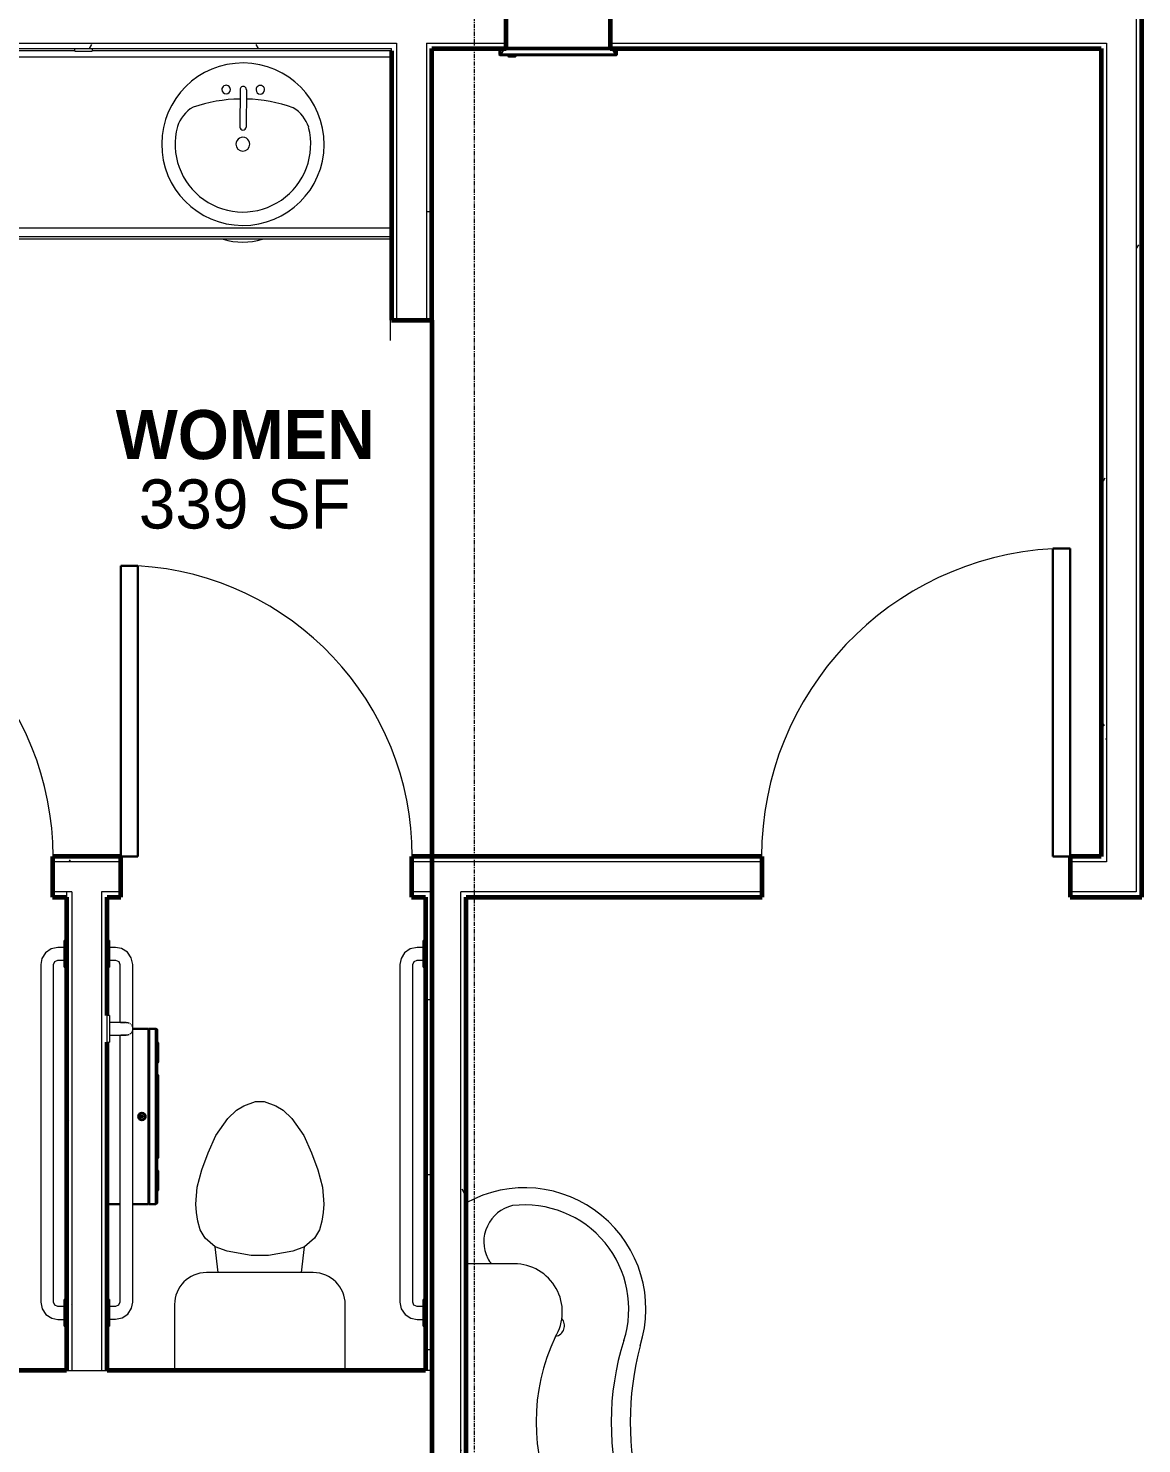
# Model space of a CAD drawing. Header units: inches. Extents: x 30 to 2293, y -1876 to -115.
# Drawn here: x 988.2 to 1118.4, y -512.8 to -347.2 of the extents above; entities that cross this region are included whole.
import ezdxf

# ---------------------------------------------------------------- set-up
doc = ezdxf.new("R2010")
doc.units = ezdxf.units.IN
doc.header["$MEASUREMENT"] = 0
doc.linetypes.add('Grid Line 1_2_', pattern=[0.875, 0.5, -0.125, 0.125, -0.125])
for name, color, linetype, lineweight in [('A-AREA-IDEN', 2, 'Continuous', 9), ('A-DETL-THIN', 151, 'Continuous', 9), ('A-DETL-WIDE', 214, 'Continuous', 60), ('A-DOOR', 31, 'Continuous', 18), ('A-WALL', 113, 'Continuous', 18), ('A-WALL-PATT', 111, 'Continuous', 60), ('I-WALL', 2, 'Continuous', 18), ('P-SANR-FIXT', 6, 'Continuous', 9), ('Q-CASE', 31, 'Continuous', 9), ('Q-SPCQ', 91, 'Continuous', 9), ('S-GRID', 1, 'Continuous', 9)]:
    doc.layers.add(name, color=color, linetype=linetype, lineweight=lineweight)
doc.styles.add('Century Gothic', font='GOTHIC.TTF', dxfattribs={"height": 5.748447})
doc.styles.add('Century Gothic_B', font='GOTHICB.TTF', dxfattribs={"height": 5.744479})
pattern_1 = [(0, (0, 0), (20.48, 5.12), [0.845, -14.515, 0.845, -14.515, -81.92]), (0, (0, 0), (20.48, 5.12), [-30.72, 0.845, -29.875, 0.845, -14.515, -35.84]), (0, (0, 0), (20.48, 5.12), [-76.8, 0.845, -9.395, 0.845, -24.755]), (120, (7.68, 2.56), (-14.67405, 15.1762), [0.845, -14.515, 0.845, -14.515, -81.92]), (120, (7.68, 2.56), (-14.67405, 15.1762), [-30.72, 0.845, -29.875, 0.845, -14.515, -35.84]), (120, (7.68, 2.56), (-14.67405, 15.1762), [-76.8, 0.845, -9.395, 0.845, -24.755]), (240, (10.24, 12.8), (-5.80595, -20.2962), [0.845, -14.515, 0.845, -14.515, -81.92]), (240, (10.24, 12.8), (-5.80595, -20.2962), [-30.72, 0.845, -29.875, 0.845, -14.515, -35.84]), (240, (10.24, 12.8), (-5.80595, -20.2962), [-76.8, 0.845, -9.395, 0.845, -24.755])]

# ---------------------------------------------------------------- blocks, each defined once
blk = doc.blocks.new('Open Source Metal Building_Exterior_rvt-1-Floor Plan - Office Annex')
at = {"layer": 'S-GRID', "linetype": 'Grid Line 1_2_'}
blk.add_line((1040.31, -114.83), (1040.31, -1843.89), dxfattribs=at)
blk = doc.blocks.new('Single-Flush - 36_ x 84_-340239-Floor Plan - Office Annex')
at = {"layer": 'A-DOOR', "lineweight": 30}
for p, q in [((16, 2.37), (16, 38.39)), ((18, 38.39), (16, 38.39)), ((18, 2.37), (18, 38.39)), ((18, 2.37), (16, 2.37))]:
    blk.add_line(p, q, dxfattribs=at)
at = {"layer": 'A-DOOR', "lineweight": 9}
blk.add_arc((18, 2.37), 36.07, 93.1789, 180, dxfattribs=at)
blk = doc.blocks.new('Single-Flush - 34_ x 80_-711713-Floor Plan - Office Annex')
at = {"layer": 'A-DOOR', "lineweight": 30}
for p, q in [((15, -2.37), (15, -36.38)), ((17, -2.37), (15, -2.37)), ((17, -2.37), (17, -36.38)), ((17, -36.38), (15, -36.38))]:
    blk.add_line(p, q, dxfattribs=at)
at = {"layer": 'A-DOOR', "lineweight": 9}
blk.add_arc((17, -2.37), 34.07, 180, 266.6343, dxfattribs=at)
blk = doc.blocks.new('AquaWave-Lavatory-2_Station-Willoughby-WAW-2322 - AquaWave-Lavatory-2_Station-Willoughby-WAW-2322-485928-Floor Plan - Office Annex')
at = {"layer": 'P-SANR-FIXT'}
for p, q in [((1044.98, -491.71), (1039.36, -491.71)), ((1039.36, -528.71), (1044.98, -528.71))]:
    blk.add_line(p, q, dxfattribs=at)
for centre, radius, start, end in [((1046.2, -497.01), 14.18, 342.3338, 118.8422), ((1045.79, -489.16), 4.37, 103.3234, 206.3532), ((1046.2, -497.01), 12.18, 342.3338, 96.6847), ((1043.67, -490.21), 2, 206.3532, 228.867), ((1044.98, -497.34), 5.62, 328.3158, 90), ((1049.61, -498.96), 1.25, 279.8056, 42.6073), ((1070.63, -510.21), 23.1, 154.5641, 205.4359), ((1087.66, -510.21), 31.34, 162.3338, 197.6662), ((1093.18, -510.21), 34.64, 165.1046, 194.8954), ((1046.2, -523.42), 14.18, 241.1578, 17.6662), ((1046.2, -523.42), 12.18, 263.3153, 17.6662), ((1044.98, -523.09), 5.62, 270, 31.6842), ((1049.61, -521.46), 1.25, 317.3927, 80.1944), ((1045.79, -531.26), 4.37, 153.6468, 256.6766), ((1043.67, -530.21), 2, 131.133, 153.6468)]:
    blk.add_arc(centre, radius, start, end, dxfattribs=at)
blk = doc.blocks.new('Sink Vanity-Round - 19_ x 19_-598557-Floor Plan - Office Annex')
at = {"layer": 'P-SANR-FIXT'}
for p, q in [((3.43, -9.73), (3.43, -5.36)), ((4.18, -9.73), (4.18, -5.36))]:
    blk.add_line(p, q, dxfattribs=at)
for centre, radius, start, end in [((3.81, -3.35), 9.5, 90, 270), ((3.81, -3.35), 9.5, 270, 90), ((3.81, -3.35), 7.93, 345.3071, 194.6929), ((3.81, -3.35), 0.812, 0, 180), ((3.81, -3.35), 0.812, 180, 0), ((0.05, -4.11), 4.12, 197.8096, 239.2073), ((3.81, -5.36), 0.375, 0, 180), ((7.56, -4.11), 4.12, 300.7927, 342.1904), ((3.81, 9.17), 17.81, 250.7914, 268.7933), ((3.81, 9.17), 17.81, 271.2067, 289.2086), ((1.81, -9.73), 0.5, 0, 180), ((1.81, -9.73), 0.5, 180, 0), ((3.81, -9.73), 0.375, 180, 0), ((5.81, -9.73), 0.5, 0, 180), ((5.81, -9.73), 0.5, 180, 0)]:
    blk.add_arc(centre, radius, start, end, dxfattribs=at)
blk = doc.blocks.new('Toilet-Domestic-3D - Toilet-Domestic-3D-V12-Floor Plan - Office Annex')
at = {"layer": 'P-SANR-FIXT'}
for p, q in [((-1.87, 11.5), (-0.5, 12)), ((-0.5, 12), (0.5, 12)), ((0.5, 12), (1.87, 11.5)), ((-5.13, 8), (-3.74, 10)), ((-3.74, 10), (-2.74, 11)), ((-2.74, 11), (-1.87, 11.5)), ((1.87, 11.5), (2.74, 11)), ((2.74, 11), (3.74, 10)), ((3.74, 10), (5.13, 8)), ((-6.06, 6), (-5.13, 8)), ((5.13, 8), (6.06, 6)), ((-6.79, 4), (-6.06, 6)), ((6.06, 6), (6.79, 4)), ((-7.33, 1.99), (-6.79, 4)), ((6.79, 4), (7.33, 1.99)), ((-7.5, 0), (-7.33, 1.99)), ((7.33, 1.99), (7.5, 0)), ((-7.41, -1), (-7.5, 0)), ((-7.24, -2), (-7.41, -1)), ((7.41, -1), (7.24, -2)), ((7.5, 0), (7.41, -1)), ((-6.97, -3), (-7.24, -2)), ((-6.4, -4), (-6.97, -3)), ((6.97, -3), (6.4, -4)), ((7.24, -2), (6.97, -3)), ((-5.21, -5), (-6.4, -4)), ((6.4, -4), (5.21, -5)), ((-3.84, -5.5), (-5.21, -5)), ((-4.86, -8.02), (-5.21, -5)), ((-1, -6), (-3.84, -5.5)), ((1, -6), (-1, -6)), ((3.84, -5.5), (1, -6)), ((5.21, -5), (3.84, -5.5)), ((4.86, -8.02), (5.21, -5)), ((6.25, -8.02), (-6.25, -8.02)), ((-9.98, -11.75), (-9.98, -19.48)), ((9.98, -19.48), (9.98, -11.75))]:
    blk.add_line(p, q, dxfattribs=at)
for centre, start, end in [((-6.25, -11.75), 90, 180), ((6.25, -11.75), 0, 90)]:
    blk.add_arc(centre, 3.73, start, end, dxfattribs=at)
blk = doc.blocks.new('817_Grab_Bars - 8170-001420-V9-Floor Plan - Office Annex')
at = {"layer": 'Q-SPCQ'}
for p, q in [((1749.66, -708.52), (1748.94, -708.52)), ((1749.94, -707.7), (1749.66, -707.7)), ((1749.66, -709.27), (1749.66, -707.7)), ((1748.94, -710.02), (1749.66, -710.02)), ((1749.66, -710.83), (1749.66, -709.27)), ((1746.94, -710.52), (1746.94, -750.02)), ((1748.44, -750.02), (1748.44, -710.52)), ((1749.66, -710.83), (1749.94, -710.83)), ((1749.94, -749.7), (1749.66, -749.7)), ((1749.66, -751.27), (1749.66, -749.7)), ((1749.66, -750.52), (1748.94, -750.52)), ((1749.66, -752.83), (1749.66, -751.27)), ((1748.94, -752.02), (1749.66, -752.02)), ((1749.66, -752.83), (1749.94, -752.83))]:
    blk.add_line(p, q, dxfattribs=at)
at = {"layer": 'Q-SPCQ', "flags": 128}
for points in [[(1748.94, -708.52), (1748.15, -708.68), (1747.49, -709.13), (1747.07, -709.81), (1746.94, -710.52)], [(1748.44, -710.52), (1748.59, -710.15), (1748.94, -710.02)], [(1746.94, -750.02), (1747.1, -750.8), (1747.55, -751.46), (1748.23, -751.89), (1748.94, -752.02)], [(1748.94, -750.52), (1748.58, -750.36), (1748.44, -750.02)]]:
    blk.add_lwpolyline(points, dxfattribs=at)
blk = doc.blocks.new('817_Grab_Bars - 8170-001420-V18-Floor Plan - Office Annex')
at = {"layer": 'Q-SPCQ'}
for p, q in [((997.64, -453.9), (997.36, -453.9)), ((997.64, -453.9), (997.64, -455.46)), ((998.36, -454.71), (997.64, -454.71)), ((997.64, -455.46), (997.64, -457.02)), ((997.64, -456.21), (998.36, -456.21)), ((998.86, -456.71), (998.86, -463.49)), ((1000.36, -496.21), (1000.36, -456.71)), ((997.36, -457.02), (997.64, -457.02)), ((998.86, -464.98), (998.86, -496.21)), ((997.64, -495.9), (997.36, -495.9)), ((997.64, -495.9), (997.64, -497.46)), ((998.36, -496.71), (997.64, -496.71)), ((997.64, -497.46), (997.64, -499.02)), ((997.64, -498.21), (998.36, -498.21)), ((997.36, -499.02), (997.64, -499.02))]:
    blk.add_line(p, q, dxfattribs=at)
at = {"layer": 'Q-SPCQ', "flags": 128}
for points in [[(1000.36, -456.71), (1000.2, -455.93), (999.74, -455.27), (999.07, -454.84), (998.36, -454.71)], [(998.36, -456.21), (998.72, -456.36), (998.86, -456.71)], [(998.36, -498.21), (999.14, -498.05), (999.8, -497.59), (1000.23, -496.92), (1000.36, -496.21)], [(998.86, -496.21), (998.71, -496.57), (998.36, -496.71)]]:
    blk.add_lwpolyline(points, dxfattribs=at)
blk = doc.blocks.new('Dispenser-Toilet_Tissue-Frost_Products_LTD_-Jumbo-169 - Steel-Brushed-Stainless_Steel-V14-Floor Plan - Office Annex')
at = {"layer": 'Q-SPCQ', "lineweight": 30}
for p, q in [((770.2, -464.24), (768.36, -464.24)), ((770.2, -464.24), (770.2, -484.73)), ((770.26, -484.68), (770.26, -464.3)), ((770.29, -464.3), (770.26, -464.3)), ((771.06, -464.24), (770.29, -464.24)), ((770.29, -464.24), (770.29, -464.3)), ((770.29, -464.3), (770.29, -484.68)), ((771.06, -484.73), (771.06, -464.24)), ((771.22, -465.75), (771.22, -464.4)), ((771.22, -483.22), (771.22, -465.75)), ((771.32, -468.08), (771.32, -465.91)), ((771.22, -469.55), (771.22, -468.24)), ((771.32, -479.24), (771.32, -469.73)), ((769.26, -474.44), (769.26, -474.53)), ((769.6, -474.44), (769.26, -474.44)), ((769.26, -474.53), (769.6, -474.53)), ((769.6, -474.53), (769.6, -474.44)), ((771.22, -480.73), (771.22, -479.42)), ((771.32, -483.06), (771.32, -480.89)), ((771.22, -484.58), (771.22, -483.22)), ((765.36, -484.73), (766.86, -484.73)), ((768.36, -484.73), (770.2, -484.73)), ((770.26, -484.68), (770.29, -484.68)), ((770.29, -484.68), (770.29, -484.73)), ((770.29, -484.73), (771.06, -484.73))]:
    blk.add_line(p, q, dxfattribs=at)
for radius in [0.437, 0.357]:
    blk.add_circle((769.44, -474.49), radius, dxfattribs=at)
for centre, radius, start, end in [((770.2, -464.3), 0.06, 0, 90), ((771.06, -464.4), 0.16, 0, 90), ((771.14, -465.91), 0.18, 0, 63.6122), ((771.2, -467.46), 0.118, 10.8116, 82.3569), ((771.17, -467.46), 0.151, 289.6341, 357.321), ((771.17, -467.48), 0.151, 289.6341, 356.8331), ((771.14, -467.49), 0.18, 296.3878, 0), ((771.2, -468.06), 0.119, 10.0401, 81.5195), ((771.17, -468.06), 0.151, 289.6341, 357.321), ((771.17, -468.07), 0.151, 289.6341, 357.321), ((771.14, -468.08), 0.18, 296.3878, 0), ((771.1, -469.73), 0.22, 0, 56.9443), ((771.1, -479.24), 0.22, 303.0557, 0), ((771.14, -480.89), 0.18, 0, 63.6122), ((771.17, -480.9), 0.151, 2.679, 70.3659), ((771.17, -480.91), 0.151, 2.679, 70.3659), ((771.2, -480.91), 0.119, 278.4805, 349.9599), ((771.14, -481.48), 0.18, 0, 63.6084), ((771.17, -481.49), 0.151, 3.1667, 70.3726), ((771.17, -481.51), 0.151, 2.679, 70.3653), ((771.2, -481.51), 0.118, 277.6431, 349.1884), ((771.14, -483.06), 0.18, 296.3878, 0), ((770.2, -484.67), 0.0601, 270, 357.3185), ((771.06, -484.57), 0.16, 270, 359.0019)]:
    blk.add_arc(centre, radius, start, end, dxfattribs=at)
blk = doc.blocks.new('817_Grab_Bars - 8170-001180-V22-Floor Plan - Office Annex')
at = {"layer": 'Q-SPCQ'}
for p, q in [((831.89, -554.62), (831.61, -554.62)), ((831.61, -557.75), (831.61, -554.62)), ((831.89, -554.62), (831.89, -557.75)), ((832.61, -555.44), (831.89, -555.44)), ((831.61, -557.75), (831.89, -557.75)), ((831.89, -556.94), (832.61, -556.94))]:
    blk.add_line(p, q, dxfattribs=at)
at = {"layer": 'Q-SPCQ', "flags": 128}
for points in [[(833.86, -555.44), (833.86, -555.44), (833.86, -555.44), (833.85, -555.44), (833.84, -555.44), (833.83, -555.44), (833.82, -555.44), (833.81, -555.44), (833.8, -555.44), (833.78, -555.44), (833.76, -555.44), (833.74, -555.44), (833.72, -555.44), (833.69, -555.44), (833.67, -555.44), (833.64, -555.44), (833.61, -555.44), (833.58, -555.44), (833.55, -555.44), (833.52, -555.44), (833.48, -555.44), (833.44, -555.44), (833.41, -555.44), (833.37, -555.44), (833.33, -555.44), (833.28, -555.44), (833.24, -555.44), (833.2, -555.44), (833.15, -555.44), (833.11, -555.44), (833.06, -555.44), (833.02, -555.44), (832.97, -555.44), (832.92, -555.44), (832.87, -555.44), (832.82, -555.44), (832.77, -555.44), (832.72, -555.44), (832.67, -555.44), (832.62, -555.44), (832.61, -555.44)], [(833.19, -555.44), (833.23, -555.44), (833.27, -555.44), (833.32, -555.44), (833.36, -555.44), (833.4, -555.44), (833.43, -555.44), (833.47, -555.44), (833.51, -555.44), (833.54, -555.44), (833.57, -555.44), (833.6, -555.44), (833.63, -555.44), (833.66, -555.44), (833.69, -555.44), (833.71, -555.44)], [(833.77, -555.44), (833.79, -555.44), (833.81, -555.44), (833.82, -555.44), (833.83, -555.44), (833.84, -555.44), (833.85, -555.44), (833.85, -555.44), (833.86, -555.44), (833.86, -555.44), (833.86, -555.44)], [(833.86, -555.44), (833.89, -555.44), (833.92, -555.44), (833.95, -555.44), (833.98, -555.45), (834.01, -555.45), (834.04, -555.46), (834.07, -555.47), (834.1, -555.48), (834.12, -555.49), (834.15, -555.5), (834.18, -555.51)], [(834.28, -555.57), (834.31, -555.59), (834.33, -555.6), (834.35, -555.62)], [(834.44, -555.71), (834.46, -555.73), (834.47, -555.76)], [(834.53, -555.86), (834.55, -555.89), (834.56, -555.92), (834.57, -555.94)], [(834.59, -556.03), (834.6, -556.06), (834.6, -556.09), (834.61, -556.12), (834.61, -556.15), (834.61, -556.18)], [(834.61, -556.19), (834.61, -556.22), (834.61, -556.25), (834.6, -556.28), (834.6, -556.31), (834.59, -556.34)], [(832.61, -556.94), (832.66, -556.94), (832.71, -556.94), (832.76, -556.94), (832.81, -556.94), (832.86, -556.94), (832.91, -556.94), (832.95, -556.94), (833, -556.94), (833.05, -556.94), (833.1, -556.94), (833.14, -556.94), (833.19, -556.94), (833.23, -556.94), (833.27, -556.94), (833.32, -556.94), (833.36, -556.94), (833.4, -556.94), (833.43, -556.94), (833.47, -556.94), (833.51, -556.94), (833.54, -556.94), (833.57, -556.94), (833.6, -556.94), (833.63, -556.94), (833.66, -556.94), (833.69, -556.94), (833.71, -556.94), (833.73, -556.94), (833.76, -556.94), (833.77, -556.94), (833.79, -556.94), (833.81, -556.94), (833.82, -556.94), (833.83, -556.94), (833.84, -556.94), (833.85, -556.94), (833.85, -556.94), (833.86, -556.94), (833.86, -556.94), (833.86, -556.94)], [(833.86, -556.94), (833.86, -556.94), (833.86, -556.94), (833.85, -556.94), (833.84, -556.94), (833.83, -556.94), (833.82, -556.94), (833.81, -556.94), (833.8, -556.94), (833.78, -556.94), (833.76, -556.94), (833.74, -556.94), (833.72, -556.94), (833.69, -556.94), (833.67, -556.94), (833.64, -556.94), (833.61, -556.94), (833.58, -556.94), (833.55, -556.94), (833.52, -556.94), (833.48, -556.94), (833.44, -556.94), (833.41, -556.94), (833.37, -556.94), (833.33, -556.94), (833.28, -556.94), (833.24, -556.94)], [(834.19, -556.86), (834.16, -556.87), (834.13, -556.89), (834.1, -556.9), (834.07, -556.91), (834.05, -556.91), (834.02, -556.92), (833.99, -556.93), (833.96, -556.93), (833.93, -556.93), (833.9, -556.94), (833.87, -556.94), (833.86, -556.94)], [(834.36, -556.75), (834.34, -556.77), (834.31, -556.78), (834.29, -556.8), (834.26, -556.82)], [(834.48, -556.61), (834.46, -556.64), (834.44, -556.66), (834.42, -556.68)], [(834.57, -556.42), (834.56, -556.45), (834.55, -556.48), (834.54, -556.51), (834.52, -556.53)]]:
    blk.add_lwpolyline(points, dxfattribs=at)
blk = doc.blocks.new('Bradley-Washroom_Accessories-Mirrors-747_Standard - 60_ x 36_ _ BradEX 2-663032-Floor Plan - Office Annex')
at = {"layer": 'Q-SPCQ'}
for p, q in [((887.01, -670.59), (922.01, -670.59)), ((887.01, -670.59), (887.01, -670.84)), ((922.01, -670.84), (887.01, -670.84)), ((922.01, -670.84), (922.01, -670.55)), ((924.01, -670.55), (922.01, -670.55)), ((924.01, -670.84), (922.01, -670.84)), ((924.01, -670.55), (924.01, -670.84)), ((924.01, -670.59), (994.01, -670.59)), ((994.01, -670.84), (924.01, -670.84)), ((994.01, -670.84), (994.01, -670.55)), ((996.01, -670.55), (994.01, -670.55)), ((996.01, -670.84), (994.01, -670.84)), ((996.01, -670.55), (996.01, -670.84)), ((996.01, -670.59), (1031.01, -670.59)), ((1031.01, -670.84), (996.01, -670.84)), ((1031.01, -670.84), (1031.01, -670.59))]:
    blk.add_line(p, q, dxfattribs=at)
blk = doc.blocks.new('Dispenser_Disposal-Paper-Frost_Products_LTD_-Recessed-400A - Steel-Stainless-664721-Floor Plan - Office Annex')
at = {"layer": 'Q-SPCQ', "lineweight": 30}
for p, q in [((1040.06, -670.15), (1039.98, -670.15)), ((1039.98, -670.69), (1039.98, -670.15)), ((1040.06, -670.08), (1040.06, -670.69)), ((1053.66, -670.08), (1040.06, -670.08)), ((1040.06, -670.08), (1051.82, -670.08)), ((1040.06, -670.15), (1040.36, -670.45)), ((1053.73, -670.15), (1040.06, -670.15)), ((1040.36, -670.7), (1040.36, -670.45)), ((1040.36, -670.46), (1040.36, -670.69)), ((1051.82, -669.95), (1052.69, -669.95)), ((1051.82, -670.08), (1051.82, -669.95)), ((1051.84, -669.93), (1052.67, -669.93)), ((1052.69, -669.95), (1052.69, -670.08)), ((1052.69, -670.08), (1053.66, -670.08)), ((1053.36, -670.46), (1053.66, -670.15)), ((1053.36, -670.75), (1053.36, -670.46)), ((1053.66, -670.75), (1053.66, -670.08)), ((1053.73, -670.15), (1053.73, -670.75)), ((1040.03, -670.69), (1039.98, -670.69)), ((1040.36, -670.69), (1040.03, -670.69)), ((1040.03, -670.74), (1040.03, -670.69)), ((1040.59, -670.8), (1040.09, -670.8)), ((1040.09, -670.84), (1040.09, -670.8)), ((1040.11, -670.84), (1040.11, -670.8)), ((1040.15, -670.77), (1040.59, -670.77)), ((1040.41, -670.75), (1053.36, -670.75)), ((1040.59, -670.77), (1040.59, -670.8)), ((1040.59, -670.8), (1040.77, -670.8)), ((1040.76, -670.93), (1040.8, -670.93)), ((1040.8, -670.93), (1040.8, -670.87)), ((1040.83, -670.87), (1040.83, -670.93)), ((1040.83, -676.12), (1040.83, -670.93)), ((1040.83, -670.93), (1052.93, -670.93)), ((1040.86, -670.93), (1040.86, -670.75)), ((1041.47, -670.93), (1041.47, -670.75)), ((1041.53, -670.93), (1041.53, -670.75)), ((1041.67, -670.75), (1041.67, -670.93)), ((1041.7, -670.93), (1041.7, -670.75)), ((1051.92, -670.75), (1051.92, -670.84)), ((1051.92, -670.84), (1052.2, -670.84)), ((1051.95, -670.93), (1051.95, -670.84)), ((1051.98, -670.84), (1051.98, -670.93)), ((1052.48, -670.87), (1052.02, -670.87)), ((1052.2, -670.84), (1052.2, -670.75)), ((1052.53, -670.84), (1052.2, -670.84)), ((1052.6, -670.91), (1052.53, -670.84)), ((1052.58, -670.75), (1052.65, -670.82)), ((1052.85, -670.91), (1052.6, -670.91)), ((1052.65, -670.82), (1052.88, -670.82)), ((1052.82, -670.93), (1052.82, -670.75)), ((1052.85, -670.75), (1052.85, -670.82)), ((1052.85, -670.93), (1052.85, -670.87)), ((1052.86, -676.12), (1052.86, -670.93)), ((1053.73, -670.75), (1052.88, -670.75)), ((1052.88, -670.75), (1052.88, -670.82)), ((1052.89, -670.87), (1052.89, -670.93)), ((1052.89, -670.91), (1052.93, -670.91)), ((1052.92, -670.8), (1053.57, -670.8)), ((1053.57, -670.8), (1053.57, -670.84)), ((1040.76, -676.12), (1040.76, -675.59)), ((1040.83, -676.12), (1040.76, -676.12)), ((1052.86, -676.12), (1040.83, -676.12)), ((1040.83, -676.18), (1040.83, -676.12)), ((1052.86, -676.18), (1040.83, -676.18)), ((1052.93, -676.12), (1052.86, -676.12)), ((1052.86, -676.12), (1052.86, -676.18)), ((1052.93, -675.59), (1052.93, -676.12))]:
    blk.add_line(p, q, dxfattribs=at)
for centre, radius, start, end in [((1040.06, -670.15), 0.0763, 90, 180), ((1051.84, -669.95), 0.02, 90, 180), ((1052.67, -669.95), 0.02, 0, 90), ((1053.66, -670.15), 0.0768, 0, 90), ((1053.66, -670.15), 0.029, 0, 90), ((1040.09, -670.74), 0.0625, 122.4117, 270.0728), ((1040.09, -670.74), 0.0625, 179.8391, 270), ((1040.09, -670.74), 0.0625, 333.896, 53.1301), ((1040.41, -670.7), 0.05, 180, 270), ((1040.77, -670.87), 0.0665, 0, 90), ((1040.77, -670.87), 0.0315, 0, 90.1235), ((1052.1, -670.87), 0.08, 157.9757, 236.654), ((1052.4, -670.87), 0.08, 303.346, 22.0243), ((1052.92, -670.87), 0.0665, 90, 180), ((1052.92, -670.87), 0.0665, 90, 132.1544), ((1052.92, -670.87), 0.0315, 89.8776, 180)]:
    blk.add_arc(centre, radius, start, end, dxfattribs=at)
blk = doc.blocks.new('Counter Top1 - 24_ Depth-699709-Floor Plan - Office Annex')
at = {"layer": 'Q-CASE'}
for p, q in [((96.33, -0.75), (-47.26, -0.75)), ((-47.26, -22), (96.33, -22))]:
    blk.add_line(p, q, dxfattribs=at)
blk = doc.blocks.new('KNEE PROTECTOR2 - KNEE PROTECTOR-701193-Floor Plan - Office Annex')
at = {"layer": 'Q-CASE'}
for p, q in [((79100.33, 8059.55), (79243.92, 8059.55)), ((79100.33, 8058.55), (79243.92, 8058.55))]:
    blk.add_line(p, q, dxfattribs=at)

msp = doc.modelspace()

# ---------------------------------------------------------------- hatches: boundary and pattern name
at = {"layer": 'A-WALL-PATT', "lineweight": 9}
h = msp.add_hatch(dxfattribs=at)
h.set_pattern_fill('FP_1', color=256, style=0, pattern_type=2)
h.set_pattern_definition(pattern_1)
h.paths.add_polyline_path([(1117.73, -448.21), (1118.36, -448.21), (1118.36, -345.46), (1117.73, -345.46), (1117.73, -444.71)], flags=0)
h = msp.add_hatch(dxfattribs=at)
h.set_pattern_fill('FP_1', color=256, style=0, pattern_type=2)
h.set_pattern_definition(pattern_1)
h.paths.add_polyline_path([(773.57, -349.59), (827.48, -349.59), (827.48, -348.96), (764.73, -348.96), (764.73, -349.59), (769.5, -349.59)], flags=0)
h.paths.add_polyline_path([(830.98, -349.59), (882.89, -349.59), (882.89, -348.96), (830.98, -348.96)], flags=0)
h.paths.add_polyline_path([(907.86, -349.59), (1031.23, -349.59), (1031.23, -348.96), (886.39, -348.96), (886.39, -349.59), (887.01, -349.59)], flags=0)
h.paths.add_polyline_path([(1044.04, -349.59), (1044.04, -348.96), (1034.73, -348.96), (1034.73, -349.59), (1038.09, -349.59)], flags=0)
h.paths.add_polyline_path([(1070.65, -349.59), (1114.23, -349.59), (1114.23, -348.96), (1056.21, -348.96), (1056.21, -349.59)], flags=0)
h = msp.add_hatch(dxfattribs=at)
h.set_pattern_fill('FP_1', color=256, style=0, pattern_type=2)
h.set_pattern_definition(pattern_1)
h.paths.add_polyline_path([(1034.73, -381.34), (1035.36, -381.34), (1035.36, -349.59), (1034.73, -349.59), (1034.73, -379.31)], flags=0)
h = msp.add_hatch(dxfattribs=at)
h.set_pattern_fill('FP_1', color=256, style=0, pattern_type=2)
h.set_pattern_definition(pattern_1)
h.paths.add_polyline_path([(1114.23, -444.09), (1114.23, -349.59), (1113.61, -349.59), (1113.61, -444.09)], flags=0)
h = msp.add_hatch(dxfattribs=at)
h.set_pattern_fill('FP_1', color=256, style=0, pattern_type=2)
h.set_pattern_definition(pattern_1)
h.paths.add_polyline_path([(830.98, -444.71), (832.86, -444.71), (832.86, -444.09), (830.98, -444.09)], flags=0)
h.paths.add_polyline_path([(866.86, -444.71), (874.11, -444.71), (874.11, -444.09), (866.86, -444.09)], flags=0)
h.paths.add_polyline_path([(915.36, -444.71), (915.36, -444.09), (908.11, -444.09), (908.11, -444.71)], flags=0)
h.paths.add_polyline_path([(990.98, -444.71), (998.98, -444.71), (998.98, -444.09), (990.98, -444.09)], flags=0)
h.paths.add_polyline_path([(956.98, -444.71), (956.98, -444.09), (949.36, -444.09), (949.36, -444.71)], flags=0)
h.paths.add_polyline_path([(1032.98, -444.71), (1036.98, -444.71), (1036.98, -444.09), (1032.98, -444.09)], flags=0)
h = msp.add_hatch(dxfattribs=at)
h.set_pattern_fill('FP_1', color=256, style=0, pattern_type=2)
h.set_pattern_definition(pattern_1)
h.paths.add_polyline_path([(993.23, -504.21), (993.23, -448.21), (992.61, -448.21), (992.61, -504.21)], flags=0)
h = msp.add_hatch(dxfattribs=at)
h.set_pattern_fill('FP_1', color=256, style=0, pattern_type=2)
h.set_pattern_definition(pattern_1)
h.paths.add_polyline_path([(1034.61, -575.71), (1035.23, -575.71), (1035.23, -516.21), (1034.61, -516.21), (1034.61, -529.32)], flags=0)
h.paths.add_polyline_path([(1035.23, -504.21), (1035.23, -448.21), (1034.61, -448.21), (1034.61, -504.21)], flags=0)
h = msp.add_hatch(dxfattribs=at)
h.set_pattern_fill('FP_1', color=256, style=0, pattern_type=2)
h.set_pattern_definition(pattern_1)
h.paths.add_polyline_path([(1038.73, -571.59), (1039.36, -571.59), (1039.36, -448.84), (1038.73, -448.84), (1038.73, -554.32)], flags=0)

# ---------------------------------------------------------------- linework, layer by layer
at = {"layer": 'A-DETL-THIN'}
msp.add_line((1030.48, -371.84), (1030.48, -383.71), dxfattribs=at)
msp.add_arc((1013.23, -363.71), 8.5, 254.2788, 285.7173, dxfattribs=at)
at = {"layer": 'A-DETL-WIDE'}
msp.add_line((1035.36, -381.34), (1035.36, -729.34), dxfattribs=at)
at = {"layer": 'A-WALL'}
for p, q in [((1117.73, -201.46), (1117.73, -448.21)), ((886.39, -348.96), (1031.23, -348.96)), ((1031.23, -348.96), (1031.23, -381.34)), ((1034.73, -348.96), (1044.04, -348.96)), ((1034.73, -348.96), (1034.73, -381.34)), ((1056.21, -348.96), (1114.23, -348.96)), ((1114.23, -348.96), (1114.23, -444.71)), ((998.98, -444.71), (990.98, -444.71)), ((1073.98, -444.71), (1032.98, -444.71)), ((1114.23, -444.71), (1109.98, -444.71)), ((993.23, -448.21), (990.98, -448.21)), ((992.61, -448.21), (992.61, -448.84)), ((993.23, -448.21), (993.23, -504.21)), ((998.98, -448.21), (996.73, -448.21)), ((996.73, -448.21), (996.73, -504.21)), ((1035.23, -448.21), (1032.98, -448.21)), ((1035.23, -575.71), (1035.23, -448.21)), ((1038.73, -572.21), (1038.73, -448.21)), ((1073.98, -448.21), (1038.73, -448.21)), ((1117.73, -448.21), (1109.98, -448.21)), ((992.61, -504.21), (997.36, -504.21)), ((1035.23, -504.21), (1034.61, -504.21))]:
    msp.add_line(p, q, dxfattribs=at)
at = {"layer": 'A-WALL', "lineweight": 60}
for p, q in [((992.61, -504.21), (955.36, -504.21)), ((1034.61, -504.21), (997.36, -504.21))]:
    msp.add_line(p, q, dxfattribs=at)
at = {"layer": 'I-WALL', "lineweight": 60}
for p, q in [((1118.36, -448.84), (1118.36, -200.84)), ((1044.04, -349.59), (1044.04, -344.84)), ((1056.21, -344.84), (1056.21, -349.59)), ((1030.61, -349.84), (1030.61, -381.34)), ((1035.36, -349.59), (1044.04, -349.59)), ((1035.36, -381.34), (1035.36, -349.59)), ((1056.21, -349.59), (1113.61, -349.59)), ((1113.61, -349.59), (1113.61, -444.09)), ((1030.61, -381.34), (1035.36, -381.34)), ((998.98, -444.09), (990.98, -444.09)), ((990.98, -444.09), (990.98, -448.84)), ((998.98, -448.84), (998.98, -444.09)), ((1032.98, -444.09), (1032.98, -448.84)), ((1073.98, -444.09), (1032.98, -444.09)), ((1073.98, -448.84), (1073.98, -444.09)), ((1113.61, -444.09), (1109.98, -444.09)), ((1109.98, -444.09), (1109.98, -448.84)), ((990.98, -448.84), (992.61, -448.84)), ((992.61, -448.84), (992.61, -504.21)), ((997.36, -448.84), (998.98, -448.84)), ((997.36, -462.67), (997.36, -448.84)), ((1032.98, -448.84), (1034.61, -448.84)), ((1034.61, -448.84), (1034.61, -504.21)), ((1039.36, -571.59), (1039.36, -448.84)), ((1039.36, -448.84), (1073.98, -448.84)), ((1109.98, -448.84), (1118.36, -448.84)), ((997.36, -504.21), (997.36, -465.8))]:
    msp.add_line(p, q, dxfattribs=at)
at = {"layer": 'I-WALL'}
for p, q in [((1044.07, -349.59), (1044.05, -349.59)), ((1056.2, -349.59), (1056.19, -349.59))]:
    msp.add_line(p, q, dxfattribs=at)

# ---------------------------------------------------------------- block references
at = {"layer": 'A-DOOR'}
msp.add_blockref('Single-Flush - 36_ x 84_-340239-Floor Plan - Office Annex', (1091.98, -446.46), dxfattribs=at)
at = {"layer": 'A-DOOR', "rotation": 180}
for p in [(973.98, -446.46), (1015.98, -446.46)]:
    msp.add_blockref('Single-Flush - 34_ x 80_-711713-Floor Plan - Office Annex', p, dxfattribs=at)
at = {"layer": 'P-SANR-FIXT', "rotation": 179.6742188943972}
msp.add_blockref('Sink Vanity-Round - 19_ x 19_-598557-Floor Plan - Office Annex', (1017.04, -364.14), dxfattribs=at)
at = {"layer": 'P-SANR-FIXT'}
for name, p in [('Toilet-Domestic-3D - Toilet-Domestic-3D-V12-Floor Plan - Office Annex', (1015.23, -484.73)), ('AquaWave-Lavatory-2_Station-Willoughby-WAW-2322 - AquaWave-Lavatory-2_Station-Willoughby-WAW-2322-485928-Floor Plan - Office Annex', (0, 0))]:
    msp.add_blockref(name, p, dxfattribs=at)
at = {"layer": 'Q-CASE'}
msp.add_blockref('Counter Top1 - 24_ Depth-699709-Floor Plan - Office Annex', (934.28, -349.84), dxfattribs=at)
at = {"layer": 'Q-CASE', "rotation": 180}
msp.add_blockref('KNEE PROTECTOR2 - KNEE PROTECTOR-701193-Floor Plan - Office Annex', (80130.94, 7687.96), dxfattribs=at)
at = {"layer": 'Q-SPCQ', "rotation": 180}
for name, p in [('Dispenser_Disposal-Paper-Frost_Products_LTD_-Recessed-400A - Steel-Stainless-664721-Floor Plan - Office Annex', (2096.97, -1020.42)), ('Bradley-Washroom_Accessories-Mirrors-747_Standard - 60_ x 36_ _ BradEX 2-663032-Floor Plan - Office Annex', (1917.62, -1020.42))]:
    msp.add_blockref(name, p, dxfattribs=at)
at = {"layer": 'Q-SPCQ'}
for name, p in [('817_Grab_Bars - 8170-001420-V9-Floor Plan - Office Annex', (-757.33, 253.8)), ('817_Grab_Bars - 8170-001420-V18-Floor Plan - Office Annex', (0, 0)), ('817_Grab_Bars - 8170-001420-V9-Floor Plan - Office Annex', (-715.33, 253.8)), ('817_Grab_Bars - 8170-001180-V22-Floor Plan - Office Annex', (165.75, 91.95)), ('Dispenser-Toilet_Tissue-Frost_Products_LTD_-Jumbo-169 - Steel-Brushed-Stainless_Steel-V14-Floor Plan - Office Annex', (232, 0))]:
    msp.add_blockref(name, p, dxfattribs=at)

# ---------------------------------------------------------------- texts
at = {"layer": 'A-AREA-IDEN', "attachment_point": 2}
for s, insert, char_height, width, line_spacing_factor, style in [('WOMEN', (1013.53, -391.86), 5.744, 37.368, 0.984796, 'Century Gothic_B'), ('339 SF', (1013.47, -399.97), 5.748, 27.648, 0.984117, 'Century Gothic')]:
    msp.add_mtext(s, dxfattribs=dict(at, insert=insert, char_height=char_height, width=width, line_spacing_factor=line_spacing_factor, style=style))

# ---------------------------------------------------------------- next in the draw order: block references
at = {"lineweight": 5}
msp.add_blockref('Open Source Metal Building_Exterior_rvt-1-Floor Plan - Office Annex', (0, 0), dxfattribs=at)

doc.saveas('drawing.dxf')
